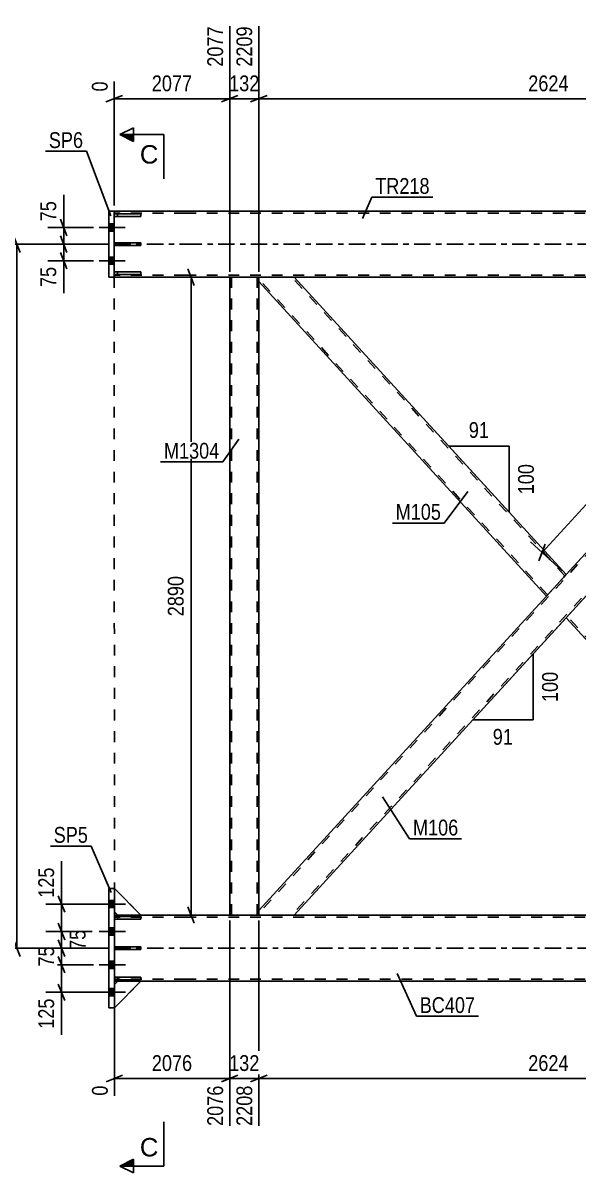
# Model space of a CAD drawing. Header units: millimetres. Extents: x 0 to 841, y 0 to 594.
# Drawn here: x 119.9 to 220.5, y 259.9 to 468.3 of the extents above; entities that cross this region are included whole.
import ezdxf

# ---------------------------------------------------------------- set-up
doc = ezdxf.new("R2010")
doc.units = ezdxf.units.MM
doc.linetypes.add('DXK_LINE_DOT2', pattern=[3.9198, 1.9599, -1.9599])
doc.linetypes.add('DXK_LINE_DOT3', pattern=[5.9187, 2.979, -0.9799, 0.9799, -0.9799])
doc.styles.add('Arial', font='ARIAL.TTF', dxfattribs={"height": 0.2})
doc.styles.add('Arial Narrow', font='ARIALN.TTF', dxfattribs={"height": 0.2})

# ---------------------------------------------------------------- blocks, each defined once
blk = doc.blocks.new('Part-122569972-3623 - 3380')
at = {"color": 2, "linetype": 'Continuous'}
for p, q in [((162.64, 421.44), (162.64, 422.24)), ((214.76, 364.44), (162.64, 421.44)), ((218.33, 368.35), (169.06, 422.24)), ((217.9, 367.88), (214.76, 364.44)), ((218.21, 368.22), (217.9, 367.88)), ((218.33, 368.35), (218.21, 368.22))]:
    blk.add_line(p, q, dxfattribs=at)
at = {"color": 7, "linetype": 'DXK_LINE_DOT2'}
for p, q in [((169.06, 422.24), (162.64, 422.24)), ((214.97, 364.68), (162.64, 421.92)), ((218.12, 368.12), (168.63, 422.24)), ((218.07, 368.06), (217.9, 367.88)), ((218.21, 368.22), (218.12, 368.12)), ((214.97, 364.68), (214.99, 364.7))]:
    blk.add_line(p, q, dxfattribs=at)
blk = doc.blocks.new('Part-122569972-3493 - 3380')
at = {"color": 7, "linetype": 'DXK_LINE_DOT2'}
for p, q in [((141.26, 306.38), (136.46, 306.38)), ((136.46, 306.38), (136.46, 305.9)), ((136.46, 305.9), (141.26, 305.9)), ((137.06, 305.9), (137.06, 306.38)), ((141.26, 305.9), (141.26, 306.38))]:
    blk.add_line(p, q, dxfattribs=at)
blk = doc.blocks.new('Part-122569972-3494 - 3380')
at = {"color": 7, "linetype": 'DXK_LINE_DOT2'}
for p, q in [((141.26, 300.88), (136.46, 300.88)), ((136.46, 300.88), (136.46, 300.4)), ((136.46, 300.4), (141.26, 300.4)), ((137.06, 300.4), (137.06, 300.88)), ((141.26, 300.4), (141.26, 300.88))]:
    blk.add_line(p, q, dxfattribs=at)
blk = doc.blocks.new('Bolt-122569972-3430 - 3380')
at = {"linetype": 'Continuous'}
for points in [[(135.46, 309.3), (135.46, 307.98), (136.46, 307.98), (136.46, 309.3)], [(135.46, 309.3), (135.46, 307.98), (136.46, 307.98), (136.46, 309.3)], [(135.46, 309.3), (135.46, 307.98), (136.46, 307.98), (136.46, 309.3)], [(135.46, 304.3), (135.46, 302.98), (136.46, 302.98), (136.46, 304.3)], [(135.46, 304.3), (135.46, 302.98), (136.46, 302.98), (136.46, 304.3)], [(135.46, 298.3), (135.46, 296.98), (136.46, 296.98), (136.46, 298.3)], [(135.46, 298.3), (135.46, 296.98), (136.46, 296.98), (136.46, 298.3)], [(135.46, 293.3), (135.46, 291.98), (136.46, 291.98), (136.46, 293.3)], [(135.46, 293.3), (135.46, 291.98), (136.46, 291.98), (136.46, 293.3)], [(135.46, 293.3), (135.46, 291.98), (136.46, 291.98), (136.46, 293.3)]]:
    blk.add_hatch(color=1, dxfattribs=at).paths.add_polyline_path(points)
at = {"color": 1, "linetype": 'Continuous'}
for p, q in [((133.7, 308.64), (138.46, 308.64)), ((133.7, 308.64), (138.46, 308.64)), ((133.7, 308.64), (138.46, 308.64)), ((135.46, 309.3), (136.46, 309.3)), ((135.46, 309.3), (136.46, 309.3)), ((135.46, 309.3), (136.46, 309.3)), ((135.46, 307.98), (136.46, 307.98)), ((135.46, 307.98), (136.46, 307.98)), ((135.46, 307.98), (136.46, 307.98)), ((133.7, 303.64), (138.46, 303.64)), ((133.7, 303.64), (138.46, 303.64)), ((135.46, 304.3), (136.46, 304.3)), ((135.46, 304.3), (136.46, 304.3)), ((135.46, 302.98), (136.46, 302.98)), ((135.46, 302.98), (136.46, 302.98)), ((135.46, 298.3), (136.46, 298.3)), ((135.46, 298.3), (136.46, 298.3)), ((133.7, 297.64), (138.46, 297.64)), ((133.7, 297.64), (138.46, 297.64)), ((135.46, 296.98), (136.46, 296.98)), ((135.46, 296.98), (136.46, 296.98)), ((133.7, 292.64), (138.46, 292.64)), ((133.7, 292.64), (138.46, 292.64)), ((133.7, 292.64), (138.46, 292.64)), ((135.46, 293.3), (136.46, 293.3)), ((135.46, 293.3), (136.46, 293.3)), ((135.46, 293.3), (136.46, 293.3)), ((135.46, 291.98), (136.46, 291.98)), ((135.46, 291.98), (136.46, 291.98)), ((135.46, 291.98), (136.46, 291.98))]:
    blk.add_line(p, q, dxfattribs=at)
blk = doc.blocks.new('Part-122569972-3495 - 3380')
at = {"color": 2, "linetype": 'Continuous'}
for p, q in [((136.46, 294.9), (136.46, 295.38)), ((136.46, 295.38), (141.26, 295.38)), ((141.26, 294.9), (136.46, 294.9)), ((141.26, 295.38), (141.26, 294.9))]:
    blk.add_line(p, q, dxfattribs=at)
at = {"color": 7, "linetype": 'DXK_LINE_DOT2'}
blk.add_line((137.06, 294.9), (137.06, 295.38), dxfattribs=at)
blk = doc.blocks.new('Bolt-122569972-3431 - 3380')
at = {"linetype": 'Continuous'}
for points in [[(135.44, 431.9), (135.44, 430.58), (136.44, 430.58), (136.44, 431.9)], [(135.44, 431.9), (135.44, 430.58), (136.44, 430.58), (136.44, 431.9)], [(135.44, 425.9), (135.44, 424.58), (136.44, 424.58), (136.44, 425.9)], [(135.44, 425.9), (135.44, 424.58), (136.44, 424.58), (136.44, 425.9)]]:
    blk.add_hatch(color=1, dxfattribs=at).paths.add_polyline_path(points)
at = {"color": 1, "linetype": 'Continuous'}
for p, q in [((135.44, 431.9), (136.44, 431.9)), ((135.44, 431.9), (136.44, 431.9)), ((133.68, 431.24), (138.44, 431.24)), ((133.68, 431.24), (138.44, 431.24)), ((135.44, 430.58), (136.44, 430.58)), ((135.44, 430.58), (136.44, 430.58)), ((133.68, 425.24), (138.44, 425.24)), ((133.68, 425.24), (138.44, 425.24)), ((135.44, 425.9), (136.44, 425.9)), ((135.44, 425.9), (136.44, 425.9)), ((135.44, 424.58), (136.44, 424.58)), ((135.44, 424.58), (136.44, 424.58))]:
    blk.add_line(p, q, dxfattribs=at)
blk = doc.blocks.new('Part-122569972-3496 - 3380')
at = {"color": 2, "linetype": 'Continuous'}
for p, q in [((136.46, 305.9), (136.46, 306.38)), ((136.46, 306.38), (141.26, 306.38)), ((141.26, 305.9), (136.46, 305.9)), ((141.26, 306.38), (141.26, 305.9))]:
    blk.add_line(p, q, dxfattribs=at)
at = {"color": 7, "linetype": 'DXK_LINE_DOT2'}
blk.add_line((137.06, 305.9), (137.06, 306.38), dxfattribs=at)
blk = doc.blocks.new('Part-122569972-3497 - 3380')
at = {"color": 2, "linetype": 'Continuous'}
for p, q in [((136.46, 300.4), (136.46, 300.88)), ((136.46, 300.88), (141.26, 300.88)), ((141.26, 300.4), (136.46, 300.4)), ((141.26, 300.88), (141.26, 300.4))]:
    blk.add_line(p, q, dxfattribs=at)
at = {"color": 7, "linetype": 'DXK_LINE_DOT2'}
blk.add_line((137.06, 300.4), (137.06, 300.88), dxfattribs=at)
blk = doc.blocks.new('Part-122569972-3498 - 3380')
at = {"color": 2, "linetype": 'Continuous'}
for p, q in [((136.46, 307.24), (136.46, 311.44)), ((136.46, 311.44), (141.26, 306.64)), ((137.06, 306.64), (136.46, 307.24)), ((141.26, 306.64), (137.06, 306.64))]:
    blk.add_line(p, q, dxfattribs=at)
blk = doc.blocks.new('Part-122569972-3438 - 3380')
at = {"color": 2, "linetype": 'Continuous'}
for p, q in [((136.46, 306.64), (137.06, 306.64)), ((149.26, 306.64), (141.26, 306.64)), ((270.17, 306.64), (149.36, 306.64)), ((137.06, 294.64), (136.46, 294.64)), ((149.26, 294.64), (141.26, 294.64)), ((637.31, 294.64), (149.36, 294.64))]:
    blk.add_line(p, q, dxfattribs=at)
at = {"color": 7, "linetype": 'DXK_LINE_DOT2'}
for p, q in [((136.46, 294.64), (136.46, 306.64)), ((137.06, 306.64), (141.26, 306.64)), ((149.26, 306.24), (136.46, 306.24)), ((637.31, 306.24), (149.36, 306.24)), ((149.26, 295.04), (136.46, 295.04)), ((141.26, 294.64), (137.06, 294.64)), ((637.31, 295.04), (149.36, 295.04))]:
    blk.add_line(p, q, dxfattribs=at)
at = {"color": 7, "linetype": 'DXK_LINE_DOT3'}
for p, q in [((136.46, 300.64), (149.26, 300.64)), ((149.36, 300.64), (637.31, 300.64))]:
    blk.add_line(p, q, dxfattribs=at)
blk = doc.blocks.new('Part-122569972-3443 - 3380')
at = {"color": 2, "linetype": 'Continuous'}
for p, q in [((149.26, 434.24), (136.44, 434.24)), ((274.67, 434.24), (149.36, 434.24)), ((149.26, 422.24), (136.44, 422.24)), ((637.31, 422.24), (149.36, 422.24))]:
    blk.add_line(p, q, dxfattribs=at)
at = {"color": 7, "linetype": 'DXK_LINE_DOT2'}
for p, q in [((136.44, 422.24), (136.44, 434.24)), ((149.26, 433.84), (136.44, 433.84)), ((637.31, 433.84), (149.36, 433.84)), ((149.26, 422.64), (136.44, 422.64)), ((637.31, 422.64), (149.36, 422.64))]:
    blk.add_line(p, q, dxfattribs=at)
at = {"color": 7, "linetype": 'DXK_LINE_DOT3'}
for p, q in [((136.44, 428.24), (149.26, 428.24)), ((149.36, 428.24), (637.31, 428.24))]:
    blk.add_line(p, q, dxfattribs=at)
blk = doc.blocks.new('Part-122569972-3444 - 3380')
at = {"color": 7, "linetype": 'DXK_LINE_DOT2'}
for p, q in [((141.24, 423.22), (136.44, 423.22)), ((136.44, 423.22), (136.44, 422.74)), ((137.04, 422.74), (137.04, 423.22)), ((141.24, 422.74), (141.24, 423.22)), ((136.44, 422.74), (141.24, 422.74))]:
    blk.add_line(p, q, dxfattribs=at)
blk = doc.blocks.new('Part-122569972-3445 - 3380')
at = {"color": 7, "linetype": 'DXK_LINE_DOT2'}
for p, q in [((141.24, 433.74), (136.44, 433.74)), ((136.44, 433.74), (136.44, 433.26)), ((137.04, 433.26), (137.04, 433.74)), ((141.24, 433.26), (141.24, 433.74)), ((136.44, 433.26), (141.24, 433.26))]:
    blk.add_line(p, q, dxfattribs=at)
blk = doc.blocks.new('Part-122569972-3446 - 3380')
at = {"color": 7, "linetype": 'DXK_LINE_DOT2'}
for p, q in [((141.24, 428.48), (136.44, 428.48)), ((136.44, 428.48), (136.44, 428)), ((136.44, 428), (141.24, 428)), ((137.04, 428), (137.04, 428.48)), ((141.24, 428), (141.24, 428.48))]:
    blk.add_line(p, q, dxfattribs=at)
blk = doc.blocks.new('Part-122569972-3447 - 3380')
at = {"color": 2, "linetype": 'Continuous'}
for p, q in [((136.44, 422.74), (136.44, 423.22)), ((136.44, 423.22), (141.24, 423.22)), ((141.24, 423.22), (141.24, 422.74)), ((141.24, 422.74), (136.44, 422.74))]:
    blk.add_line(p, q, dxfattribs=at)
at = {"color": 7, "linetype": 'DXK_LINE_DOT2'}
blk.add_line((137.04, 422.74), (137.04, 423.22), dxfattribs=at)
blk = doc.blocks.new('Part-122569972-3448 - 3380')
at = {"color": 2, "linetype": 'Continuous'}
for p, q in [((136.44, 433.74), (141.24, 433.74)), ((136.44, 433.74), (136.44, 433.26)), ((141.24, 433.74), (141.24, 433.26)), ((141.24, 433.26), (136.44, 433.26))]:
    blk.add_line(p, q, dxfattribs=at)
at = {"color": 7, "linetype": 'DXK_LINE_DOT2'}
blk.add_line((137.04, 433.26), (137.04, 433.74), dxfattribs=at)
blk = doc.blocks.new('Part-122569972-3449 - 3380')
at = {"color": 2, "linetype": 'Continuous'}
for p, q in [((136.44, 428.48), (141.24, 428.48)), ((136.44, 428.48), (136.44, 428)), ((141.24, 428), (136.44, 428)), ((141.24, 428.48), (141.24, 428))]:
    blk.add_line(p, q, dxfattribs=at)
at = {"color": 7, "linetype": 'DXK_LINE_DOT2'}
blk.add_line((137.04, 428), (137.04, 428.48), dxfattribs=at)
blk = doc.blocks.new('Part-122569972-3516 - 3380')
at = {"color": 2, "linetype": 'Continuous'}
for p, q in [((135.46, 289.84), (135.46, 311.44)), ((136.46, 311.44), (135.46, 311.44)), ((136.46, 289.84), (136.46, 311.44)), ((136.46, 289.84), (135.46, 289.84))]:
    blk.add_line(p, q, dxfattribs=at)
blk = doc.blocks.new('Part-122569972-3492 - 3380')
at = {"color": 7, "linetype": 'DXK_LINE_DOT2'}
for p, q in [((141.26, 295.38), (136.46, 295.38)), ((136.46, 295.38), (136.46, 294.9)), ((136.46, 294.9), (141.26, 294.9)), ((137.06, 294.9), (137.06, 295.38)), ((141.26, 294.9), (141.26, 295.38))]:
    blk.add_line(p, q, dxfattribs=at)
blk = doc.blocks.new('Part-122569972-3499 - 3380')
at = {"color": 7, "linetype": 'DXK_LINE_DOT2'}
for p, q in [((136.46, 307.24), (136.46, 311.44)), ((136.46, 311.44), (141.26, 306.64)), ((137.06, 306.64), (136.46, 307.24)), ((141.26, 306.64), (137.06, 306.64))]:
    blk.add_line(p, q, dxfattribs=at)
blk = doc.blocks.new('Part-122569972-3500 - 3380')
at = {"color": 2, "linetype": 'Continuous'}
for p, q in [((137.06, 294.64), (136.46, 294.04)), ((136.46, 289.84), (141.26, 294.64)), ((136.46, 294.04), (136.46, 289.84)), ((141.26, 294.64), (137.06, 294.64))]:
    blk.add_line(p, q, dxfattribs=at)
blk = doc.blocks.new('Part-122569972-3501 - 3380')
at = {"color": 7, "linetype": 'DXK_LINE_DOT2'}
for p, q in [((137.06, 294.64), (136.46, 294.04)), ((136.46, 289.84), (141.26, 294.64)), ((136.46, 294.04), (136.46, 289.84)), ((141.26, 294.64), (137.06, 294.64))]:
    blk.add_line(p, q, dxfattribs=at)
blk = doc.blocks.new('Part-122569972-3521 - 3380')
at = {"color": 2, "linetype": 'Continuous'}
for p, q in [((135.44, 422.24), (135.44, 434.24)), ((136.44, 434.24), (135.44, 434.24)), ((136.44, 422.24), (136.44, 434.24)), ((136.44, 422.24), (135.44, 422.24))]:
    blk.add_line(p, q, dxfattribs=at)
blk = doc.blocks.new('Part-122569972-3551 - 3380')
at = {"color": 2, "linetype": 'Continuous'}
for p, q in [((218.33, 360.53), (221.91, 364.44)), ((221.91, 364.44), (273.35, 308.19)), ((267.6, 306.64), (218.33, 360.53))]:
    blk.add_line(p, q, dxfattribs=at)
at = {"color": 7, "linetype": 'DXK_LINE_DOT2'}
for p, q in [((274.03, 306.97), (221.69, 364.2)), ((218.55, 360.77), (218.57, 360.78)), ((268.04, 306.64), (218.55, 360.77)), ((274.03, 306.64), (267.6, 306.64)), ((274.03, 307.44), (273.35, 308.19)), ((274.03, 306.64), (274.03, 307.44)), ((274.03, 306.67), (274.03, 306.64))]:
    blk.add_line(p, q, dxfattribs=at)
blk = doc.blocks.new('Part-122569972-3588 - 3380')
at = {"color": 2, "linetype": 'Continuous'}
for p, q in [((157.36, 422.24), (157.36, 306.64)), ((162.64, 307.44), (162.64, 421.44))]:
    blk.add_line(p, q, dxfattribs=at)
at = {"color": 7, "linetype": 'DXK_LINE_DOT2'}
for p, q in [((162.64, 422.24), (157.36, 422.24)), ((157.68, 306.64), (157.68, 422.24)), ((162.32, 306.64), (162.32, 422.24)), ((162.64, 421.44), (162.64, 422.24)), ((157.36, 306.64), (162.64, 306.64)), ((162.64, 306.64), (162.64, 307.44))]:
    blk.add_line(p, q, dxfattribs=at)
blk = doc.blocks.new('Part-122569972-3628 - 3380')
at = {"color": 7, "linetype": 'DXK_LINE_DOT2'}
for p, q in [((268.04, 422.24), (162.64, 306.97)), ((274.03, 421.92), (168.63, 306.64)), ((274.03, 422.24), (267.61, 422.24)), ((218.33, 368.35), (214.76, 364.44)), ((221.91, 364.44), (218.33, 360.53)), ((169.06, 306.64), (162.64, 306.64))]:
    blk.add_line(p, q, dxfattribs=at)
at = {"color": 2, "linetype": 'Continuous'}
for p, q in [((267.61, 422.24), (218.33, 368.35)), ((274.03, 421.44), (221.91, 364.44)), ((274.03, 421.44), (274.03, 422.24)), ((214.76, 364.44), (162.64, 307.44)), ((218.33, 360.53), (169.06, 306.64)), ((162.64, 306.64), (162.64, 307.44))]:
    blk.add_line(p, q, dxfattribs=at)
blk = doc.blocks.new('Line-122569972-4465 - 3380')
at = {"color": 1, "linetype": 'DXK_LINE_DOT2'}
blk.add_line((136.46, 306.64), (136.44, 422.98), dxfattribs=at)
blk = doc.blocks.new('StraightDimension-122569972-6179 - 3380')
at = {"color": 7, "linetype": 'Continuous'}
for p, q in [((157.36, 423.24), (157.36, 467.72)), ((162.64, 423.24), (162.64, 467.72)), ((155.86, 454), (158.86, 455.2)), ((157.36, 454.6), (162.64, 454.6)), ((164.14, 455.2), (161.14, 454))]:
    blk.add_line(p, q, dxfattribs=at)
at = {"color": 0}
blk.add_wipeout([(163.34, 455.35), (163.34, 459.55), (156.66, 459.55), (156.66, 455.35)], dxfattribs=at)
at = {"color": 0, "linetype": 'Continuous'}
blk.add_wipeout([(162.04, 468.32), (157.84, 468.32), (157.84, 459.8), (162.04, 459.8)], dxfattribs=at)
at = {"color": 3, "linetype": 'Continuous', "style": 'Arial Narrow'}
blk.add_text('2209', height=2.863, rotation=90.0002, dxfattribs=at).set_placement((161.44, 460.4))
at = {"color": 3, "style": 'Arial Narrow'}
blk.add_text('132', height=2.863, dxfattribs=at).set_placement((157.26, 455.95))
blk = doc.blocks.new('StraightDimension-122569972-3770 - 3380')
at = {"color": 7, "linetype": 'Continuous'}
for p, q in [((126.67, 432.74), (127.87, 429.74)), ((132.68, 431.24), (124.42, 431.24)), ((127.87, 426.74), (126.67, 429.74)), ((127.27, 428.24), (127.27, 431.24)), ((134.44, 428.24), (124.42, 428.24))]:
    blk.add_line(p, q, dxfattribs=at)
at = {"color": 0}
blk.add_wipeout([(126.52, 436.63), (122.32, 436.63), (122.32, 431.77), (126.52, 431.77)], dxfattribs=at)
at = {"color": 7, "linetype": 'Continuous'}
blk.add_line((127.27, 431.24), (127.27, 437.15), dxfattribs=at)
blk.add_line((127.27, 431.24), (127.27, 437.15), dxfattribs=at)
at = {"color": 3, "style": 'Arial Narrow'}
blk.add_text('75', height=2.863, rotation=90.0002, dxfattribs=at).set_placement((125.92, 432.37))
blk = doc.blocks.new('StraightDimension-122569972-6178 - 3380')
at = {"color": 7, "linetype": 'Continuous'}
for p, q in [((162.64, 423.24), (162.64, 467.72)), ((267.61, 423.24), (267.61, 463.22)), ((164.14, 455.2), (161.14, 454)), ((162.64, 454.6), (267.61, 454.6)), ((266.11, 454), (269.11, 455.2))]:
    blk.add_line(p, q, dxfattribs=at)
at = {"color": 0, "linetype": 'Continuous'}
blk.add_wipeout([(267.01, 463.82), (262.81, 463.82), (262.81, 455.3), (267.01, 455.3)], dxfattribs=at)
at = {"color": 0}
blk.add_wipeout([(219.38, 455.35), (219.38, 459.55), (210.87, 459.55), (210.87, 455.35)], dxfattribs=at)
at = {"color": 3, "linetype": 'Continuous', "style": 'Arial Narrow'}
blk.add_text('4833', height=2.863, rotation=90.0002, dxfattribs=at).set_placement((266.41, 455.9))
at = {"color": 3, "style": 'Arial Narrow'}
blk.add_text('2624', height=2.863, dxfattribs=at).set_placement((211.47, 455.95))
blk = doc.blocks.new('StraightDimension-122569972-6417 - 3380')
at = {"color": 7, "linetype": 'Continuous'}
for p, q in [((162.64, 305.64), (162.64, 268.42)), ((267.6, 305.64), (267.6, 268.42)), ((164.14, 277.63), (161.14, 276.43)), ((266.1, 276.43), (269.1, 277.63)), ((162.64, 277.03), (267.6, 277.03))]:
    blk.add_line(p, q, dxfattribs=at)
at = {"color": 0}
blk.add_wipeout([(219.38, 277.78), (219.38, 281.98), (210.87, 281.98), (210.87, 277.78)], dxfattribs=at)
at = {"color": 0, "linetype": 'Continuous'}
blk.add_wipeout([(267, 276.33), (262.8, 276.33), (262.8, 267.82), (267, 267.82)], dxfattribs=at)
at = {"color": 3, "style": 'Arial Narrow'}
blk.add_text('2624', height=2.863, dxfattribs=at).set_placement((211.47, 278.38))
at = {"color": 3, "linetype": 'Continuous', "style": 'Arial Narrow'}
blk.add_text('4832', height=2.863, rotation=90.0002, dxfattribs=at).set_placement((266.4, 268.42))
blk = doc.blocks.new('AngleDimension-122569972-4286 - 3380')
at = {"color": 7, "linetype": 'Continuous'}
for p, q in [((247.6, 392.54), (212.34, 353.97)), ((212.34, 353.97), (201.4, 342.01)), ((212.34, 353.97), (212.34, 342.01)), ((212.34, 342.01), (201.4, 342.01))]:
    blk.add_line(p, q, dxfattribs=at)
at = {"color": 0}
for points in [[(217.44, 351.33), (213.24, 351.33), (213.24, 344.65), (217.44, 344.65)], [(209.3, 336.91), (209.3, 341.11), (204.44, 341.11), (204.44, 336.91)]]:
    blk.add_wipeout(points, dxfattribs=at)
at = {"color": 3, "style": 'Arial Narrow'}
blk.add_text('100', height=2.863, rotation=90.0002, dxfattribs=at).set_placement((216.84, 345.25))
blk.add_text('91', height=2.863, dxfattribs=at).set_placement((205.04, 337.51))
blk = doc.blocks.new('StraightDimension-122569972-3745 - 3380')
at = {"color": 7, "linetype": 'Continuous'}
for p, q in [((126.28, 305.14), (127.48, 302.14)), ((132.46, 303.64), (124.48, 303.64)), ((126.88, 300.64), (126.88, 303.64)), ((135.46, 300.64), (124.48, 300.64)), ((127.48, 299.14), (126.28, 302.14))]:
    blk.add_line(p, q, dxfattribs=at)
at = {"color": 0}
blk.add_wipeout([(131.83, 304.57), (127.63, 304.57), (127.63, 299.71), (131.83, 299.71)], dxfattribs=at)
at = {"color": 3, "style": 'Arial Narrow'}
blk.add_text('75', height=2.863, rotation=90.0002, dxfattribs=at).set_placement((131.23, 300.31))
blk = doc.blocks.new('StraightDimension-122569972-6180 - 3380')
at = {"color": 7, "linetype": 'Continuous'}
for p, q in [((157.36, 423.24), (157.36, 467.72)), ((136.44, 435.24), (136.44, 457.73)), ((137.94, 455.2), (134.94, 454)), ((136.44, 454.6), (157.36, 454.6)), ((155.86, 454), (158.86, 455.2))]:
    blk.add_line(p, q, dxfattribs=at)
at = {"color": 0, "linetype": 'Continuous'}
for points in [[(156.76, 468.32), (152.56, 468.32), (152.56, 459.8), (156.76, 459.8)], [(135.84, 458.33), (131.64, 458.33), (131.64, 455.3), (135.84, 455.3)]]:
    blk.add_wipeout(points, dxfattribs=at)
at = {"color": 0}
blk.add_wipeout([(151.16, 455.35), (151.16, 459.55), (142.64, 459.55), (142.64, 455.35)], dxfattribs=at)
at = {"color": 3, "linetype": 'Continuous', "style": 'Arial Narrow'}
for s, height, p in [('2077', 2.863, (156.16, 460.4)), ('0', 2.86, (135.24, 455.9))]:
    blk.add_text(s, height=height, rotation=90.0002, dxfattribs=at).set_placement(p)
at = {"color": 3, "style": 'Arial Narrow'}
blk.add_text('2077', height=2.863, dxfattribs=at).set_placement((143.24, 455.95))
blk = doc.blocks.new('StraightDimension-122569972-6418 - 3380')
at = {"color": 7, "linetype": 'Continuous'}
for p, q in [((157.36, 305.64), (157.36, 268.42)), ((162.64, 305.64), (162.64, 268.42)), ((155.86, 276.43), (158.86, 277.63)), ((164.14, 277.63), (161.14, 276.43)), ((157.36, 277.03), (162.64, 277.03))]:
    blk.add_line(p, q, dxfattribs=at)
at = {"color": 0}
blk.add_wipeout([(163.34, 277.78), (163.34, 281.98), (156.66, 281.98), (156.66, 277.78)], dxfattribs=at)
at = {"color": 0, "linetype": 'Continuous'}
blk.add_wipeout([(162.04, 276.33), (157.84, 276.33), (157.84, 267.82), (162.04, 267.82)], dxfattribs=at)
at = {"color": 3, "style": 'Arial Narrow'}
blk.add_text('132', height=2.863, dxfattribs=at).set_placement((157.26, 278.38))
at = {"color": 3, "linetype": 'Continuous', "style": 'Arial Narrow'}
blk.add_text('2208', height=2.863, rotation=90.0002, dxfattribs=at).set_placement((161.44, 268.42))
blk = doc.blocks.new('StraightDimension-122569972-6419 - 3380')
at = {"color": 7, "linetype": 'Continuous'}
for p, q in [((157.36, 305.64), (157.36, 268.42)), ((136.46, 293.64), (136.46, 273.9)), ((137.96, 277.63), (134.96, 276.43)), ((155.86, 276.43), (158.86, 277.63)), ((136.46, 277.03), (157.36, 277.03))]:
    blk.add_line(p, q, dxfattribs=at)
at = {"color": 0}
blk.add_wipeout([(151.17, 277.78), (151.17, 281.98), (142.65, 281.98), (142.65, 277.78)], dxfattribs=at)
at = {"color": 0, "linetype": 'Continuous'}
for points in [[(135.86, 276.33), (131.66, 276.33), (131.66, 273.3), (135.86, 273.3)], [(156.76, 276.33), (152.56, 276.33), (152.56, 267.82), (156.76, 267.82)]]:
    blk.add_wipeout(points, dxfattribs=at)
at = {"color": 3, "style": 'Arial Narrow'}
blk.add_text('2076', height=2.863, dxfattribs=at).set_placement((143.25, 278.38))
at = {"color": 3, "linetype": 'Continuous', "style": 'Arial Narrow'}
for s, height, p in [('0', 2.86, (135.26, 273.9)), ('2076', 2.863, (156.16, 268.42))]:
    blk.add_text(s, height=height, rotation=90.0002, dxfattribs=at).set_placement(p)
blk = doc.blocks.new('StraightDimension-122569972-3721 - 3380')
at = {"color": 7, "linetype": 'Continuous'}
for p, q in [((126.28, 299.14), (127.48, 296.14)), ((132.7, 297.64), (124.03, 297.64)), ((126.88, 292.64), (126.88, 297.64)), ((127.48, 291.14), (126.28, 294.14)), ((136.46, 292.64), (124.03, 292.64))]:
    blk.add_line(p, q, dxfattribs=at)
at = {"color": 0}
blk.add_wipeout([(126.13, 292.12), (121.93, 292.12), (121.93, 285.43), (126.13, 285.43)], dxfattribs=at)
at = {"color": 7, "linetype": 'Continuous'}
blk.add_line((126.88, 292.64), (126.88, 284.91), dxfattribs=at)
blk.add_line((126.88, 292.64), (126.88, 284.91), dxfattribs=at)
at = {"color": 3, "style": 'Arial Narrow'}
blk.add_text('125', height=2.863, rotation=90.0002, dxfattribs=at).set_placement((125.53, 286.03))
blk = doc.blocks.new('StraightDimension-122569972-3734 - 3380')
at = {"color": 7, "linetype": 'Continuous'}
for p, q in [((135.46, 300.64), (124.03, 300.64)), ((126.28, 302.14), (127.48, 299.14)), ((126.88, 297.64), (126.88, 300.64)), ((127.48, 296.14), (126.28, 299.14)), ((132.7, 297.64), (124.03, 297.64))]:
    blk.add_line(p, q, dxfattribs=at)
at = {"color": 0}
blk.add_wipeout([(126.13, 301.57), (121.93, 301.57), (121.93, 296.71), (126.13, 296.71)], dxfattribs=at)
at = {"color": 3, "style": 'Arial Narrow'}
blk.add_text('75', height=2.863, rotation=90.0002, dxfattribs=at).set_placement((125.53, 297.31))
blk = doc.blocks.new('StraightDimension-122569972-3756 - 3380')
at = {"color": 7, "linetype": 'Continuous'}
for p, q in [((136.46, 308.64), (124.03, 308.64)), ((126.28, 310.14), (127.48, 307.14)), ((126.88, 303.64), (126.88, 308.64)), ((127.48, 302.14), (126.28, 305.14)), ((132.46, 303.64), (124.03, 303.64))]:
    blk.add_line(p, q, dxfattribs=at)
at = {"color": 0}
blk.add_wipeout([(126.13, 315.85), (121.93, 315.85), (121.93, 309.17), (126.13, 309.17)], dxfattribs=at)
at = {"color": 7, "linetype": 'Continuous'}
blk.add_line((126.88, 308.64), (126.88, 316.38), dxfattribs=at)
blk.add_line((126.88, 308.64), (126.88, 316.38), dxfattribs=at)
at = {"color": 3, "style": 'Arial Narrow'}
blk.add_text('125', height=2.863, rotation=90.0002, dxfattribs=at).set_placement((125.53, 309.77))
blk = doc.blocks.new('StraightDimension-122569972-3779 - 3380')
at = {"color": 7, "linetype": 'Continuous'}
for p, q in [((126.67, 429.74), (127.87, 426.74)), ((134.44, 428.24), (124.42, 428.24)), ((127.27, 425.24), (127.27, 428.24)), ((132.68, 425.24), (124.42, 425.24)), ((127.87, 423.74), (126.67, 426.74))]:
    blk.add_line(p, q, dxfattribs=at)
at = {"color": 0}
blk.add_wipeout([(126.52, 424.72), (122.32, 424.72), (122.32, 419.86), (126.52, 419.86)], dxfattribs=at)
at = {"color": 7, "linetype": 'Continuous'}
blk.add_line((127.27, 425.24), (127.27, 419.34), dxfattribs=at)
blk.add_line((127.27, 425.24), (127.27, 419.34), dxfattribs=at)
at = {"color": 3, "style": 'Arial Narrow'}
blk.add_text('75', height=2.863, rotation=90.0002, dxfattribs=at).set_placement((125.92, 420.46))
blk = doc.blocks.new('StraightDimension-122569972-3803 - 3380')
at = {"color": 7, "linetype": 'Continuous'}
for p, q in [((119.4, 426.74), (118.2, 429.74)), ((135.44, 428.24), (115.95, 428.24)), ((118.8, 300.64), (118.8, 428.24)), ((135.46, 300.64), (115.95, 300.64)), ((118.2, 302.14), (119.4, 299.14))]:
    blk.add_line(p, q, dxfattribs=at)
at = {"color": 0}
blk.add_wipeout([(118.05, 368.7), (113.85, 368.7), (113.85, 360.19), (118.05, 360.19)], dxfattribs=at)
at = {"color": 3, "style": 'Arial Narrow'}
blk.add_text('3190', height=2.863, rotation=90.0002, dxfattribs=at).set_placement((117.45, 360.79))
blk = doc.blocks.new('StraightDimension-122569972-3891 - 3380')
at = {"color": 7, "linetype": 'Continuous'}
for p, q in [((150.95, 420.74), (149.75, 423.74)), ((161.64, 422.24), (147.5, 422.24)), ((150.35, 306.64), (150.35, 422.24)), ((161.64, 306.64), (147.5, 306.64)), ((149.75, 308.14), (150.95, 305.14))]:
    blk.add_line(p, q, dxfattribs=at)
at = {"color": 0}
blk.add_wipeout([(149.6, 368.7), (145.4, 368.7), (145.4, 360.19), (149.6, 360.19)], dxfattribs=at)
at = {"color": 3, "style": 'Arial Narrow'}
blk.add_text('2890', height=2.863, rotation=90.0002, dxfattribs=at).set_placement((149, 360.79))
blk = doc.blocks.new('StraightDimension-122569972-4301 - 3380')
at = {"color": 7, "linetype": 'Continuous'}
for p, q in [((266.87, 422.92), (261.15, 428.15)), ((262.68, 424.71), (263.82, 427.74)), ((213.98, 372.34), (263.25, 426.23)), ((217.6, 369.03), (211.88, 374.26)), ((214.55, 373.85), (213.41, 370.82))]:
    blk.add_line(p, q, dxfattribs=at)
at = {"color": 0}
blk.add_wipeout([(240.93, 402.93), (237.83, 405.76), (232.09, 399.48), (235.19, 396.65)], dxfattribs=at)
at = {"color": 3, "style": 'Arial Narrow'}
blk.add_text('1825', height=2.863, rotation=47.5612, dxfattribs=at).set_placement((235.15, 397.49))
blk = doc.blocks.new('AngleDimension-122569972-8959 - 3380')
at = {"color": 7, "linetype": 'Continuous'}
for p, q in [((193.08, 395.98), (197.06, 391.62)), ((207.99, 391.62), (197.06, 391.62)), ((207.99, 379.67), (197.06, 391.62)), ((207.99, 379.67), (207.99, 391.62))]:
    blk.add_line(p, q, dxfattribs=at)
at = {"color": 0}
for points in [[(204.95, 392.52), (204.95, 396.72), (200.1, 396.72), (200.1, 392.52)], [(213.09, 388.99), (208.89, 388.99), (208.89, 382.3), (213.09, 382.3)]]:
    blk.add_wipeout(points, dxfattribs=at)
at = {"color": 3, "style": 'Arial Narrow'}
blk.add_text('91', height=2.863, dxfattribs=at).set_placement((200.7, 393.12))
blk.add_text('100', height=2.863, rotation=90.0002, dxfattribs=at).set_placement((212.49, 382.9))
blk = doc.blocks.new('SectionMark-122569972-4398 - 3380')
at = {"linetype": 'Continuous'}
for points in [[(139.94, 448.09), (139.94, 446.84), (137.44, 448.09)], [(139.94, 262.39), (139.94, 261.14), (137.44, 261.14)]]:
    blk.add_hatch(color=6, dxfattribs=at).paths.add_polyline_path(points)
at = {"color": 6, "linetype": 'Continuous'}
for p, q in [((137.44, 448.09), (139.94, 449.34)), ((139.94, 446.84), (139.94, 449.34)), ((145.44, 448.09), (137.44, 448.09)), ((137.44, 448.09), (139.94, 446.84)), ((137.44, 261.14), (139.94, 262.39)), ((145.44, 261.14), (137.44, 261.14)), ((139.94, 259.89), (137.44, 261.14)), ((139.94, 262.39), (139.94, 259.89))]:
    blk.add_line(p, q, dxfattribs=at)
at = {"color": 0, "linetype": 'Continuous'}
for points in [[(144.44, 442.84), (144.44, 446.34), (141.07, 446.34), (141.07, 442.84)], [(144.44, 262.89), (144.44, 266.39), (141.07, 266.39), (141.07, 262.89)]]:
    blk.add_wipeout(points, dxfattribs=at)
at = {"color": 6, "linetype": 'Continuous'}
for p, q in [((145.44, 448.09), (145.44, 440.09)), ((145.44, 261.14), (145.44, 269.14))]:
    blk.add_line(p, q, dxfattribs=at)
at = {"color": 3, "linetype": 'Continuous', "style": 'Arial'}
for p in [(141.07, 442.84), (141.07, 262.89)]:
    blk.add_text('C', height=3.34, dxfattribs=at).set_placement(p)
blk = doc.blocks.new('Mark-122569972-3434 - 3380')
at = {"color": 0}
blk.add_wipeout([(201.85, 288.89), (201.85, 291.89), (191.8, 291.89), (191.8, 288.89)], dxfattribs=at)
blk.add_wipeout([(201.85, 288.89), (201.85, 291.89), (191.8, 291.89), (191.8, 288.89)], dxfattribs=at)
at = {"color": 30, "linetype": 'Continuous'}
for p, q in [((187.73, 296.05), (191.2, 288.29)), ((191.2, 288.29), (202.45, 288.29))]:
    blk.add_line(p, q, dxfattribs=at)
at = {"color": 3, "style": 'Arial Narrow'}
blk.add_text('BC407', height=2.863, dxfattribs=at).set_placement((191.8, 288.89))
blk = doc.blocks.new('Mark-122569972-3619 - 3380')
at = {"color": 0}
blk.add_wipeout([(195.66, 378.28), (195.66, 381.28), (187.44, 381.28), (187.44, 378.28)], dxfattribs=at)
blk.add_wipeout([(195.66, 378.28), (195.66, 381.28), (187.44, 381.28), (187.44, 378.28)], dxfattribs=at)
at = {"color": 30, "linetype": 'Continuous'}
for p in [(200.5, 383.41), (186.84, 377.68)]:
    blk.add_line(p, (196.26, 377.68), dxfattribs=at)
at = {"color": 3, "style": 'Arial Narrow'}
blk.add_text('M105', height=2.863, dxfattribs=at).set_placement((187.44, 378.28))
blk = doc.blocks.new('Mark-122569972-3439 - 3380')
at = {"color": 0}
blk.add_wipeout([(193.6, 437.35), (193.6, 440.35), (183.74, 440.35), (183.74, 437.35)], dxfattribs=at)
blk.add_wipeout([(193.6, 437.35), (193.6, 440.35), (183.74, 440.35), (183.74, 437.35)], dxfattribs=at)
at = {"color": 30, "linetype": 'Continuous'}
for p, q in [((181.41, 432.87), (183.14, 436.75)), ((183.14, 436.75), (194.2, 436.75))]:
    blk.add_line(p, q, dxfattribs=at)
at = {"color": 3, "style": 'Arial Narrow'}
blk.add_text('TR218', height=2.863, dxfattribs=at).set_placement((183.74, 437.35))
blk = doc.blocks.new('Mark-122569972-3512 - 3380')
at = {"color": 0}
blk.add_wipeout([(131.68, 319.74), (131.68, 322.74), (125.46, 322.74), (125.46, 319.74)], dxfattribs=at)
blk.add_wipeout([(131.68, 319.74), (131.68, 322.74), (125.46, 322.74), (125.46, 319.74)], dxfattribs=at)
at = {"color": 30, "linetype": 'Continuous'}
for p in [(124.86, 319.14), (135.85, 310.7)]:
    blk.add_line(p, (132.28, 319.14), dxfattribs=at)
at = {"color": 3, "style": 'Arial Narrow'}
blk.add_text('SP5', height=2.863, dxfattribs=at).set_placement((125.46, 319.74))
blk = doc.blocks.new('Mark-122569972-3517 - 3380')
at = {"color": 0}
blk.add_wipeout([(130.79, 445.66), (130.79, 448.66), (124.58, 448.66), (124.58, 445.66)], dxfattribs=at)
blk.add_wipeout([(130.79, 445.66), (130.79, 448.66), (124.58, 448.66), (124.58, 445.66)], dxfattribs=at)
at = {"color": 30, "linetype": 'Continuous'}
for p in [(123.98, 445.06), (135.79, 433.38)]:
    blk.add_line(p, (131.39, 445.06), dxfattribs=at)
at = {"color": 3, "style": 'Arial Narrow'}
blk.add_text('SP6', height=2.863, dxfattribs=at).set_placement((124.58, 445.66))
blk = doc.blocks.new('Mark-122569972-3584 - 3380')
at = {"color": 0}
blk.add_wipeout([(155.49, 389.36), (155.49, 392.36), (145.44, 392.36), (145.44, 389.36)], dxfattribs=at)
blk.add_wipeout([(155.49, 389.36), (155.49, 392.36), (145.44, 392.36), (145.44, 389.36)], dxfattribs=at)
at = {"color": 30, "linetype": 'Continuous'}
for p in [(158.99, 392.89), (144.84, 388.76)]:
    blk.add_line(p, (156.09, 388.76), dxfattribs=at)
at = {"color": 3, "style": 'Arial Narrow'}
blk.add_text('M1304', height=2.863, dxfattribs=at).set_placement((145.44, 389.36))
blk = doc.blocks.new('Mark-122569972-3624 - 3380')
at = {"color": 0}
blk.add_wipeout([(198.8, 321.06), (198.8, 324.06), (190.58, 324.06), (190.58, 321.06)], dxfattribs=at)
blk.add_wipeout([(198.8, 321.06), (198.8, 324.06), (190.58, 324.06), (190.58, 321.06)], dxfattribs=at)
at = {"color": 30, "linetype": 'Continuous'}
for p, q in [((185.07, 328.06), (189.98, 320.46)), ((189.98, 320.46), (199.4, 320.46))]:
    blk.add_line(p, q, dxfattribs=at)
at = {"color": 3, "style": 'Arial Narrow'}
blk.add_text('M106', height=2.863, dxfattribs=at).set_placement((190.58, 321.06))

msp = doc.modelspace()

# ---------------------------------------------------------------- block references
for name in ['Part-122569972-3443 - 3380', 'Part-122569972-3521 - 3380', 'Part-122569972-3445 - 3380', 'Part-122569972-3448 - 3380', 'Bolt-122569972-3431 - 3380', 'Part-122569972-3446 - 3380', 'Part-122569972-3449 - 3380', 'Part-122569972-3444 - 3380', 'Part-122569972-3447 - 3380', 'Line-122569972-4465 - 3380', 'Part-122569972-3588 - 3380', 'Part-122569972-3623 - 3380', 'Part-122569972-3628 - 3380', 'Part-122569972-3551 - 3380', 'Part-122569972-3516 - 3380', 'Part-122569972-3498 - 3380', 'Part-122569972-3499 - 3380', 'Bolt-122569972-3430 - 3380', 'Part-122569972-3438 - 3380', 'Part-122569972-3493 - 3380', 'Part-122569972-3496 - 3380', 'Part-122569972-3494 - 3380', 'Part-122569972-3497 - 3380', 'Part-122569972-3495 - 3380', 'Part-122569972-3492 - 3380', 'Part-122569972-3500 - 3380', 'Part-122569972-3501 - 3380']:
    msp.add_blockref(name, (0, 0))

# ---------------------------------------------------------------- next in the draw order: block references
for name in ['StraightDimension-122569972-6179 - 3380', 'StraightDimension-122569972-3770 - 3380', 'AngleDimension-122569972-4286 - 3380', 'Mark-122569972-3624 - 3380', 'StraightDimension-122569972-3745 - 3380', 'StraightDimension-122569972-6417 - 3380']:
    msp.add_blockref(name, (0, 0))

# ---------------------------------------------------------------- next in the draw order: block references
for name in ['StraightDimension-122569972-6180 - 3380', 'StraightDimension-122569972-6178 - 3380', 'StraightDimension-122569972-6418 - 3380', 'Mark-122569972-3434 - 3380']:
    msp.add_blockref(name, (0, 0))

# ---------------------------------------------------------------- next in the draw order: block references
for name in ['Mark-122569972-3517 - 3380', 'Mark-122569972-3439 - 3380', 'StraightDimension-122569972-3779 - 3380', 'StraightDimension-122569972-4301 - 3380', 'StraightDimension-122569972-6419 - 3380']:
    msp.add_blockref(name, (0, 0))

# ---------------------------------------------------------------- next in the draw order: block references
for name in ['StraightDimension-122569972-3891 - 3380', 'AngleDimension-122569972-8959 - 3380', 'StraightDimension-122569972-3721 - 3380']:
    msp.add_blockref(name, (0, 0))

# ---------------------------------------------------------------- next in the draw order: block references
for name in ['Mark-122569972-3619 - 3380', 'StraightDimension-122569972-3734 - 3380']:
    msp.add_blockref(name, (0, 0))

# ---------------------------------------------------------------- next in the draw order: block references
msp.add_blockref('StraightDimension-122569972-3756 - 3380', (0, 0))

# ---------------------------------------------------------------- next in the draw order: block references
for name in ['SectionMark-122569972-4398 - 3380', 'StraightDimension-122569972-3803 - 3380']:
    msp.add_blockref(name, (0, 0))

# ---------------------------------------------------------------- next in the draw order: block references
for name in ['Mark-122569972-3584 - 3380', 'Mark-122569972-3512 - 3380']:
    msp.add_blockref(name, (0, 0))

doc.saveas('drawing.dxf')
